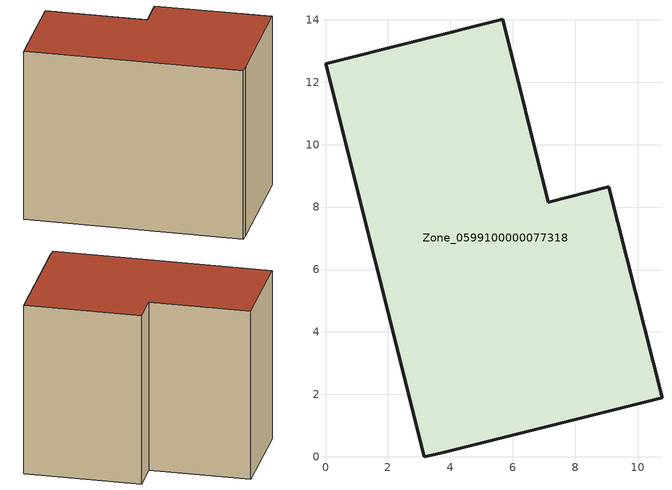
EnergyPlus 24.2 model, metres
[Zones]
Zone_0599100000077318
 floor ground (C_G): 0,12.6 5.68,14.02 7.14,8.15 9.08,8.65 10.78,1.89 3.68,0.11 3.16,0 z0
 wall outside (C_F): 3.16,0 3.68,0.11 10.78,1.89 9.08,8.65 7.14,8.15 5.68,14.02 0,12.6 3.16,0 z0:10.65
 roof outside (C_R): 5.68,14.02 0,12.6 3.16,0 3.68,0.11 10.78,1.89 9.08,8.65 7.14,8.15 z10.65
[BUILDING]
Pand.0599100000077318: North Axis=0; Terrain=City; Loads Convergence Tolerance Value=0.04; Temperature Convergence Tolerance Value=0.4; Solar Distribution=FullExterior; Maximum Number of Warmup Days=25; Minimum Number of Warmup Days=1
[Site:Location]
Rotterdam.The.Hague.AP_ZH_NLD Design_Conditions: Latitude=51.96; Longitude=4.45; Time Zone=1; Elevation=-4.5
[SITE:GROUNDTEMPERATURE:BUILDINGSURFACE]
18, 18, 18, 18, 18, 18, 18, 18, 18, 18, 18, 18
[MATERIAL] Thermal Absorptance=0.9; Solar Absorptance=0.7; Visible Absorptance=0.7
Name | Roughness | Thickness | Conductivity | Density | Specific Heat
G.TC.1992-2005 | MediumSmooth | 0.15 | 0.06 | 540 | 1210
F.TC.1992-2005 | Rough | 0.3 | 0.12 | 1920 | 840
R.TC.1992-2005 | MediumRough | 0.2 | 0.08 | 1500 | 1000
[CONSTRUCTION]
C_G: G.TC.1992-2005
C_F: F.TC.1992-2005
C_R: R.TC.1992-2005
[ZONE]
Zone_0599100000077318: Type=1; Multiplier=1; Ceiling Height=Autocalculate; Volume=Autocalculate; Floor Area=autocalculate; Part of Total Floor Area=Yes
[ZONEINFILTRATION:DESIGNFLOWRATE]
Infil_Zone_0599100000077318: Zone or ZoneList or Space or SpaceList=Zone_0599100000077318; Schedule=AlwaysOn; Design Flow Rate Calculation Method=Flow/Area; Flow Rate per Floor Area=0.0015; Constant Term Coefficient=1; Temperature Term Coefficient=0; Velocity Term Coefficient=0; Velocity Squared Term Coefficient=0
[HVACTEMPLATE:ZONE:IDEALLOADSAIRSYSTEM]
Zone_0599100000077318: Maximum Heating Supply Air Temperature=50; Minimum Cooling Supply Air Temperature=13; Maximum Heating Supply Air Humidity Ratio=0.0156; Minimum Cooling Supply Air Humidity Ratio=0.0077; Heating Limit=NoLimit; Cooling Limit=NoLimit; Dehumidification Control Type=ConstantSensibleHeatRatio; Cooling Sensible Heat Ratio=0.7; Dehumidification Setpoint=60; Humidification Control Type=None; Humidification Setpoint=30; Outdoor Air Method=None; Outdoor Air Flow Rate per Person=0.00944; Outdoor Air Flow Rate per Zone Floor Area=0; Outdoor Air Flow Rate per Zone=0; Demand Controlled Ventilation Type=None; Outdoor Air Economizer Type=NoEconomizer; Heat Recovery Type=None; Sensible Heat Recovery Effectiveness=0.7; Latent Heat Recovery Effectiveness=0.65
[ZONECONTROL:THERMOSTAT]
ThermostatControl_Zone_0599100000077318: Zone or ZoneList=Zone_0599100000077318; Control Type Schedule=DualSetpointControlType; Control 1=Thermostat_Zone_0599100000077318; Temperature Difference Between Cutout And Setpoint=0
[THERMOSTATSETPOINT:DUALSETPOINT]
Thermostat_Zone_0599100000077318: Heating Setpoint Temperature Schedule=HeatingSetpoint_Zone_0599100000077318; Cooling Setpoint Temperature Schedule=CoolingSetpoint_Zone_0599100000077318
[SCHEDULE:COMPACT]
HeatingSetpoint_Zone_0599100000077318: Through: 12/31, For: AllDays, Until: 24:00, 21
CoolingSetpoint_Zone_0599100000077318: Through: 12/31, For: AllDays, Until: 24:00, 24
DualSetpointControlType: Through: 12/31, For: AllDays, Until: 24:00, 4
AlwaysOn: Through: 12/31, For: AllDays, Until: 24:00, 1
